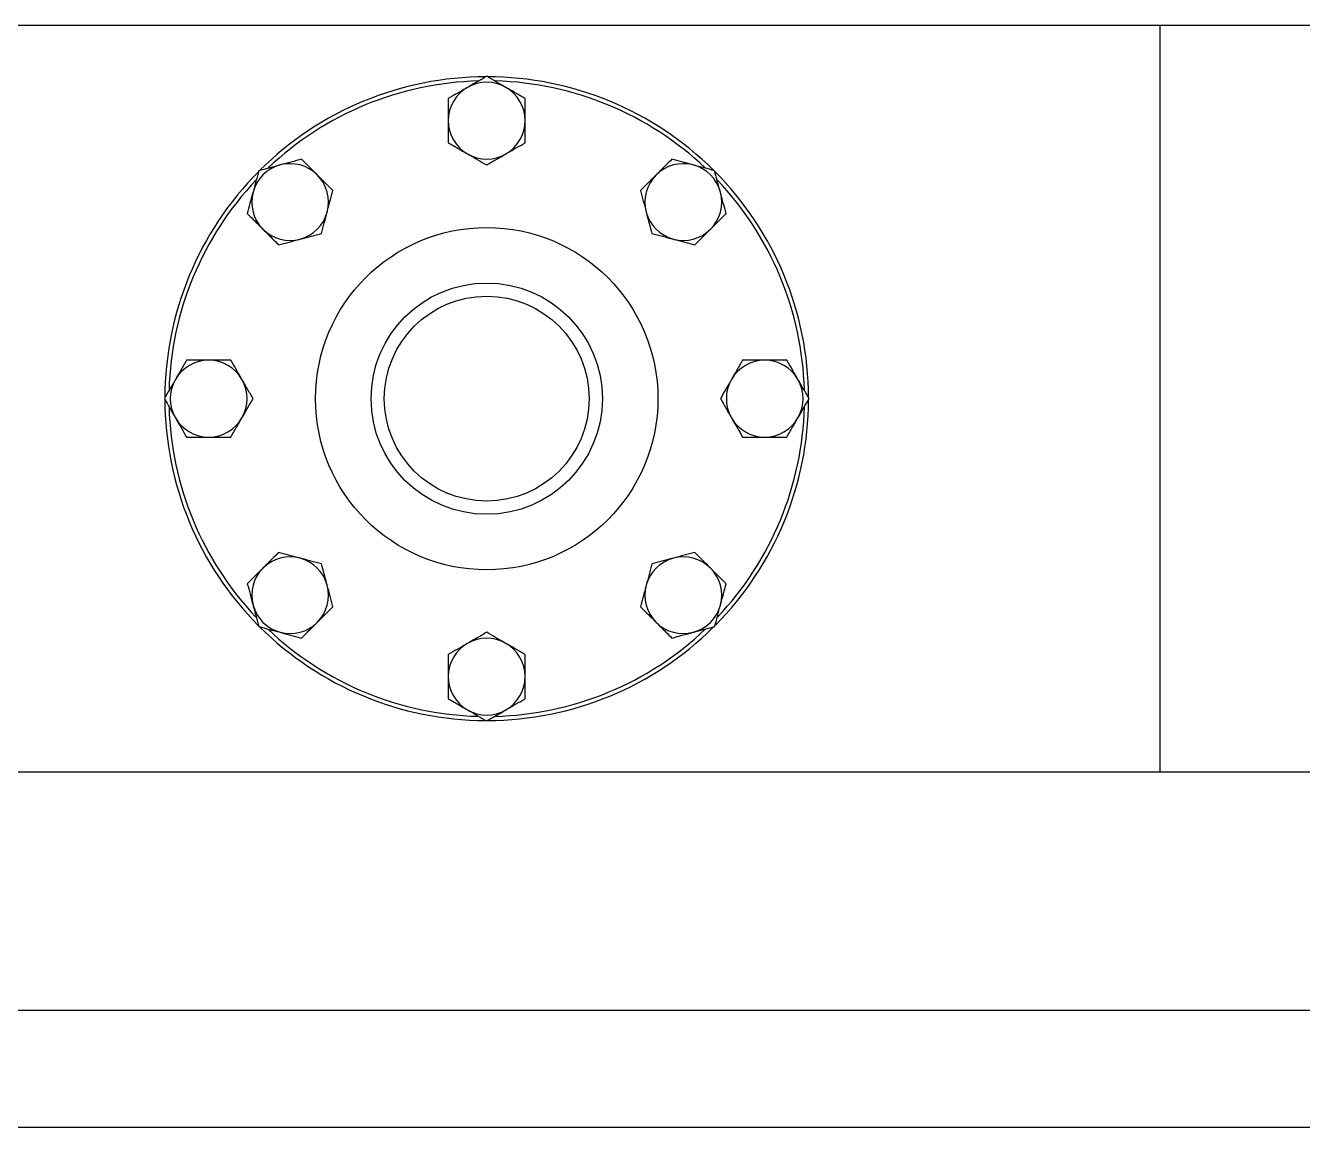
# Model space of a CAD drawing. Header units: inches. Extents: x 0.9 to 37.1, y -8.4 to 11.7.
# Drawn here: x 10.3609 to 10.5882, y 7.2959 to 7.4921 of the extents above; entities that cross this region are included whole.
import ezdxf

# ---------------------------------------------------------------- set-up
doc = ezdxf.new("R2010")
doc.units = ezdxf.units.IN
doc.header["$MEASUREMENT"] = 0

msp = doc.modelspace()

# ---------------------------------------------------------------- linework, layer by layer
at = {"color": 7, "linetype": 'Continuous', "lineweight": 25}
for p, q in [((10.56278302315355, 7.492065021404434), (10.32319968982021, 7.492065021404439)), ((10.64611635648688, 7.492065021404432), (10.56278302315355, 7.492065021404433)), ((10.56278302315355, 7.492065021404434), (10.56278302315354, 7.359252521404435)), ((10.32319968982021, 7.359252521404439), (10.56278302315354, 7.359252521404435)), ((10.56278302315354, 7.359252521404433), (10.86226218982021, 7.35925252140443)), ((11.16743187619382, 7.316775897388684), (10.25761333677993, 7.316775897388684)), ((11.16226218982021, 7.29594256405535), (10.26278302315355, 7.29594256405535))]:
    msp.add_line(p, q, dxfattribs=at)
for radius in [0.03046874999999932, 0.0205818705379999, 0.01822916666666671]:
    msp.add_circle((10.44299135648688, 7.425658771404437), radius, dxfattribs=at)
for centre, radius, start, end in [((10.44299135648688, 7.425658771404437), 0.05729166666666715, 90.18103500083771, 134.8111845715156), ((10.44299135648688, 7.425658771404437), 0.05656167979002642, 91.51164393165965, 133.4232735478623), ((10.44299135648688, 7.475137938071102), 0.00683333333333345, 60.00000000000316, 119.999999999984), ((10.44299135648688, 7.425658771404437), 0.05729166666666691, 45.233665774404, 89.84517037971047), ((10.44299135648688, 7.425658771404437), 0.05656167979002657, 46.57176530421255, 88.42104841063797), ((10.44299135648688, 7.475137938071102), 0.006833333333332562, 119.999999999984, 179.9999999999926), ((10.44299135648688, 7.475137938071102), 0.006833333333334579, 0, 60.00000000000316), ((10.44299135648688, 7.475137938071102), 0.006833333333333065, 179.9999999999926, 240.0000000000021), ((10.44299135648688, 7.475137938071102), 0.006833333333334579, 299.9999999999995, 0), ((10.44299135648688, 7.475137938071102), 0.006833333333333065, 240.0000000000021, 299.9999999999995), ((10.44299135648688, 7.425658771404437), 0.05729166666666743, 135.162380361816, 179.8553289600169), ((10.40800430220942, 7.460645825681896), 0.006833333333333262, 104.9999999999911, 164.9999999999971), ((10.40800430220942, 7.460645825681896), 0.006833333333333262, 45.00000000000271, 104.9999999999911), ((10.47797841076434, 7.460645825681895), 0.006833333333334153, 75.00000000000891, 135.0000000000026), ((10.47797841076434, 7.460645825681895), 0.006833333333333294, 15.00000000000647, 75.00000000000891), ((10.44299135648688, 7.425658771404437), 0.05729166666666744, 0.2581446518447776, 44.78946172729403), ((10.44299135648688, 7.425658771404437), 0.05656167979002713, 136.4871247652006, 178.4677235533286), ((10.40800430220942, 7.460645825681896), 0.006833333333333178, 344.9999999999978, 45.00000000000271), ((10.47797841076434, 7.460645825681895), 0.006833333333334665, 135.0000000000026, 194.9999999999926), ((10.44299135648688, 7.425658771404437), 0.05656167979002668, 1.581641391288962, 43.46725770502655), ((10.40800430220942, 7.460645825681896), 0.006833333333333178, 164.9999999999971, 225.000000000006), ((10.47797841076434, 7.460645825681895), 0.006833333333333839, 315.0000000000061, 15.00000000000647), ((10.40800430220942, 7.460645825681896), 0.006833333333333692, 284.999999999991, 344.9999999999978), ((10.47797841076434, 7.460645825681895), 0.006833333333334665, 194.9999999999926, 254.9999999999943), ((10.40800430220942, 7.460645825681896), 0.006833333333333692, 225.000000000006, 284.999999999991), ((10.47797841076434, 7.460645825681895), 0.006833333333333839, 254.9999999999943, 315.0000000000061), ((10.39351218982021, 7.425658771404438), 0.00683333333333345, 90, 150.0000000000031), ((10.39351218982021, 7.425658771404438), 0.00683333333333345, 29.99999999999688, 90), ((10.49247052315354, 7.425658771404436), 0.006833333333333672, 90, 149.9999999999999), ((10.49247052315354, 7.425658771404436), 0.00683333333333345, 29.99999999999688, 90), ((10.39351218982021, 7.425658771404438), 0.006833333333333894, 150.0000000000031, 210.0000000000041), ((10.39351218982021, 7.425658771404438), 0.006833333333333894, 329.9999999999974, 29.99999999999688), ((10.49247052315354, 7.425658771404436), 0.006833333333333672, 149.9999999999999, 209.9999999999977), ((10.49247052315354, 7.425658771404436), 0.00683333333333345, 330.0000000000039, 29.99999999999688), ((10.44299135648688, 7.425658771404437), 0.05729166666666703, 180.1481076066983, 224.7858984492995), ((10.44299135648688, 7.425658771404437), 0.05729166666666678, 315.257181667228, 359.7535383308729), ((10.44299135648688, 7.425658771404437), 0.05656167979002565, 181.5545083347721, 202.5000000000185), ((10.44299135648688, 7.425658771404437), 0.05656167979002693, 316.5477547677144, 358.536452792394), ((10.39351218982021, 7.425658771404438), 0.006833333333334135, 210.0000000000041, 270.0000000000008), ((10.39351218982021, 7.425658771404438), 0.006833333333334135, 270.0000000000008, 329.9999999999974), ((10.49247052315354, 7.425658771404436), 0.00683333333333345, 209.9999999999977, 270.0000000000008), ((10.49247052315354, 7.425658771404436), 0.00683333333333345, 270.0000000000008, 330.0000000000039), ((10.44299135648688, 7.425658771404437), 0.05656167979002692, 202.5000000000185, 223.4242154081123), ((10.40800430220942, 7.390671717126978), 0.006833333333333262, 75.00000000000891, 134.9999999999947), ((10.47797841076434, 7.390671717126978), 0.006833333333333262, 45.00000000000788, 104.9999999999911), ((10.40800430220942, 7.390671717126978), 0.00683333333333478, 134.9999999999947, 194.9999999999962), ((10.40800430220942, 7.390671717126978), 0.006833333333333262, 14.99999999999932, 75.00000000000891), ((10.47797841076434, 7.390671717126978), 0.006833333333333262, 104.9999999999911, 164.9999999999971), ((10.47797841076434, 7.390671717126978), 0.006833333333333178, 344.9999999999978, 45.00000000000788), ((10.40800430220942, 7.390671717126978), 0.006833333333333064, 314.9999999999956, 14.99999999999932), ((10.47797841076434, 7.390671717126978), 0.006833333333333178, 164.9999999999971, 225.000000000006), ((10.40800430220942, 7.390671717126978), 0.00683333333333478, 194.9999999999962, 254.9999999999953), ((10.47797841076434, 7.390671717126978), 0.006833333333333178, 284.9999999999928, 344.9999999999978), ((10.44299135648688, 7.425658771404437), 0.057291666666667, 225.188301448952, 269.7493601098116), ((10.44299135648688, 7.425658771404437), 0.05656167979002617, 226.5226839794092, 268.4204446887054), ((10.40800430220942, 7.390671717126978), 0.006833333333333722, 254.9999999999953, 314.9999999999956), ((10.44299135648688, 7.425658771404437), 0.0572916666666663, 270.2331846429589, 314.7394185399982), ((10.44299135648688, 7.425658771404437), 0.0565616797900261, 271.4756255452212, 313.4596596863266), ((10.47797841076434, 7.390671717126978), 0.006833333333332834, 225.000000000006, 284.9999999999928), ((10.44299135648688, 7.376179604737771), 0.006833333333334579, 119.9999999999968, 179.9999999999963), ((10.44299135648688, 7.376179604737771), 0.00683333333333345, 60.00000000000316, 119.9999999999968), ((10.44299135648688, 7.376179604737771), 0.00683333333333345, 0, 60.00000000000316), ((10.44299135648688, 7.376179604737771), 0.006833333333334579, 179.9999999999963, 240.0000000000021), ((10.44299135648688, 7.376179604737771), 0.006833333333333065, 299.9999999999995, 0), ((10.44299135648688, 7.376179604737771), 0.006833333333333065, 240.0000000000021, 299.9999999999995)]:
    msp.add_arc(centre, radius, start, end, dxfattribs=at)
for points, knots in [([(10.44299135648688, 7.483028391750027), (10.44243647479972, 7.482708030658577), (10.44131653783621, 7.482061434751222), (10.44015881144924, 7.481393021110051), (10.43957468982021, 7.481055778330296)], [0, 0, 0, 0, 0.4954579634770127, 1, 1, 1, 1]), ([(10.44640802315354, 7.481055778330296), (10.44632701901052, 7.481102546094077), (10.44571371106559, 7.481456639601179), (10.44455736814354, 7.482124254498502), (10.44351653942457, 7.48272517723958), (10.44299135648688, 7.483028391750027)], [0, 0, 0, 0, 0.07010571820324737, 0.5307925293049237, 1, 1, 1, 1]), ([(10.43957468982021, 7.481055778330296), (10.43949368567719, 7.481009010566517), (10.43888037773226, 7.480654917059414), (10.4377240348102, 7.47998730216209), (10.43668320609123, 7.479386379421014), (10.43615802315355, 7.479083164910565)], [0, 0, 0, 0, 0.07010571820324539, 0.5307925293049222, 0.9999999999999999, 0.9999999999999999, 0.9999999999999999, 0.9999999999999999]), ([(10.44982468982021, 7.479083164910564), (10.44926980813305, 7.479403526002017), (10.44814987116955, 7.480050121909372), (10.44699214478257, 7.48071853555054), (10.44640802315354, 7.481055778330296)], [0, 0, 0, 0, 0.4954579634770077, 1, 1, 1, 1]), ([(10.43615802315355, 7.479083164910565), (10.43615802315355, 7.478591929734128), (10.43615802315355, 7.477604816438311), (10.43615802315355, 7.476278630791731), (10.43615802315355, 7.47545188841203), (10.43615802315355, 7.475137938071104)], [0, 0, 0, 0, 0.3805934879738666, 0.7647841813874843, 1, 1, 1, 1]), ([(10.44982468982021, 7.475137938071102), (10.44982468982021, 7.475451888406669), (10.44982468982021, 7.476273374295608), (10.44982468982021, 7.477599616803877), (10.44982468982021, 7.478586806886472), (10.44982468982021, 7.479083164910564)], [0, 0, 0, 0, 0.2352153999993349, 0.6154671935981764, 1, 1, 1, 1]), ([(10.43615802315355, 7.475137938071104), (10.43615802315355, 7.4746179611962), (10.43615802315355, 7.473570233006186), (10.43615802315355, 7.47225549113751), (10.43615802315355, 7.471469760502653), (10.43615802315355, 7.47119271123164)], [0, 0, 0, 0, 0.3894480145147177, 0.7847188654868438, 1, 1, 1, 1]), ([(10.44982468982021, 7.47119271123164), (10.44982468982021, 7.471469761521867), (10.44982468982021, 7.472248439009695), (10.44982468982021, 7.473562892642374), (10.44982468982021, 7.474610635094534), (10.44982468982021, 7.475137938071102)], [0, 0, 0, 0, 0.2152816572951841, 0.6050705810156048, 1, 1, 1, 1]), ([(10.43615802315355, 7.47119271123164), (10.43671290484071, 7.470872350140189), (10.43783284180421, 7.470225754232834), (10.43899056819119, 7.469557340591664), (10.43957468982021, 7.469220097811909)], [0, 0, 0, 0, 0.4954579634770063, 1, 1, 1, 1]), ([(10.44640802315354, 7.469220097811909), (10.44648902729657, 7.469266865575689), (10.4471023352415, 7.469620959082793), (10.44825867816356, 7.470288573980115), (10.44929950688252, 7.470889496721192), (10.44982468982021, 7.47119271123164)], [0, 0, 0, 0, 0.07010571820324639, 0.5307925293049236, 1, 1, 1, 1]), ([(10.41004650189602, 7.468267418671507), (10.40942761179208, 7.468101587567952), (10.40817848441991, 7.467766884897335), (10.40688720842261, 7.467420888536653), (10.40623570540122, 7.467246318828205)], [0, 0, 0, 0, 0.4954579634770039, 1, 1, 1, 1]), ([(10.41283619854753, 7.465477722020004), (10.41261420213629, 7.465699718431239), (10.41203332389358, 7.466280596673957), (10.41109552882248, 7.467218391745051), (10.41039748002076, 7.467916440546775), (10.41004650189602, 7.468267418671507)], [0, 0, 0, 0, 0.2352153999993359, 0.6154671935981759, 1, 1, 1, 1]), ([(10.43957468982021, 7.469220097811909), (10.43965569396324, 7.469173330048129), (10.44026900190817, 7.468819236541027), (10.44142534483022, 7.468151621643702), (10.44246617354919, 7.467550698902627), (10.44299135648688, 7.467247484392178)], [0, 0, 0, 0, 0.07010571820324883, 0.5307925293049232, 1, 1, 1, 1]), ([(10.44299135648688, 7.467247484392178), (10.44354623817404, 7.467567845483629), (10.44466617513755, 7.468214441390984), (10.44582390152453, 7.468882855032154), (10.44640802315354, 7.469220097811909)], [0, 0, 0, 0, 0.4954579634770121, 1, 1, 1, 1]), ([(10.47593621107773, 7.468267418671506), (10.47558885535332, 7.467920062947091), (10.47489086084804, 7.467222068441819), (10.47395310598424, 7.466284313578011), (10.47336851084125, 7.465699718435029), (10.47314651442623, 7.465477722020003)], [0, 0, 0, 0, 0.3805934879738685, 0.7647841813874784, 1, 1, 1, 1]), ([(10.47974700757254, 7.467246318828204), (10.47965665919079, 7.46727052760413), (10.47897260306393, 7.467453819890901), (10.47768287012125, 7.467799402791343), (10.47652197653083, 7.468110463291396), (10.47593621107773, 7.468267418671506)], [0, 0, 0, 0, 0.07010571820325417, 0.5307925293049163, 1, 1, 1, 1]), ([(10.40242490890641, 7.466225218984903), (10.40225907780286, 7.465606328880961), (10.40192437513224, 7.464357201508786), (10.40157837877156, 7.463065925511486), (10.40140380906311, 7.462414422490097)], [0, 0, 0, 0, 0.4954579634770068, 1, 1, 1, 1]), ([(10.40623570540122, 7.467246318828205), (10.40614535701947, 7.467222110052279), (10.40546130089261, 7.467038817765507), (10.40417156794993, 7.466693234865065), (10.40301067435951, 7.466382174365013), (10.40242490890641, 7.466225218984903)], [0, 0, 0, 0, 0.07010571820325374, 0.5307925293049227, 1, 1, 1, 1]), ([(10.48355780406734, 7.466225218984901), (10.4829389139634, 7.466391050088456), (10.48168978659123, 7.466725752759073), (10.48039851059393, 7.467071749119755), (10.47974700757254, 7.467246318828204)], [0, 0, 0, 0, 0.4954579634770132, 1, 1, 1, 1]), ([(10.48457890391065, 7.462414422490096), (10.48455469513472, 7.462504770871841), (10.48437140284795, 7.463188826998705), (10.48402581994751, 7.464478559941385), (10.48371475944746, 7.465639453531805), (10.48355780406734, 7.466225218984901)], [0, 0, 0, 0, 0.07010571820324747, 0.5307925293049199, 1, 1, 1, 1]), ([(10.41562589519903, 7.462688025368501), (10.41542999106008, 7.46288392950745), (10.41487938292808, 7.463434537639451), (10.41394992385086, 7.464363996716672), (10.413209058058, 7.465104862509532), (10.41283619854753, 7.465477722020004)], [0, 0, 0, 0, 0.2152816572951889, 0.6050705810156057, 1, 1, 1, 1]), ([(10.47314651442623, 7.465477722020003), (10.47277883525193, 7.4651100428457), (10.47203797954393, 7.4643691871377), (10.47110831665307, 7.46343952424685), (10.47055272119298, 7.462883928786756), (10.47035681777473, 7.4626880253685)], [0, 0, 0, 0, 0.3894480145147127, 0.7847188654868421, 1, 1, 1, 1]), ([(10.40140380906311, 7.462414422490097), (10.40137960028719, 7.462324074108352), (10.40119630800042, 7.461640017981487), (10.40085072509997, 7.460350285038809), (10.40053966459992, 7.459189391448387), (10.40038270921981, 7.458603625995291)], [0, 0, 0, 0, 0.07010571820324481, 0.5307925293049166, 1, 1, 1, 1]), ([(10.41460479535573, 7.458877228873695), (10.41462900413165, 7.458967577255441), (10.41481229641843, 7.459651633382305), (10.41515787931887, 7.460941366324985), (10.41546893981892, 7.462102259915405), (10.41562589519903, 7.462688025368501)], [0, 0, 0, 0, 0.07010571820324502, 0.5307925293049187, 1, 1, 1, 1]), ([(10.47035681777473, 7.4626880253685), (10.47052264887828, 7.462069135264559), (10.4708573515489, 7.460820007892384), (10.47120334790958, 7.459528731895086), (10.47137791761803, 7.458877228873694)], [0, 0, 0, 0, 0.495457963477005, 1, 1, 1, 1]), ([(10.48560000375395, 7.45860362599529), (10.48543417265039, 7.459222516099231), (10.48509946997978, 7.460471643471406), (10.4847534736191, 7.461762919468706), (10.48457890391065, 7.462414422490096)], [0, 0, 0, 0, 0.4954579634770075, 1, 1, 1, 1]), ([(10.41358369551243, 7.45506643237889), (10.41374952661598, 7.455685322482831), (10.4140842292866, 7.456934449855006), (10.41443022564728, 7.458225725852305), (10.41460479535573, 7.458877228873695)], [0, 0, 0, 0, 0.4954579634770078, 1, 1, 1, 1]), ([(10.47137791761803, 7.458877228873694), (10.47140212639396, 7.458786880491949), (10.47158541868073, 7.458102824365085), (10.47193100158117, 7.456813091422406), (10.47224206208122, 7.455652197831984), (10.47239901746133, 7.45506643237889)], [0, 0, 0, 0, 0.07010571820324496, 0.530792529304918, 1, 1, 1, 1]), ([(10.40038270921981, 7.458603625995291), (10.40073006494423, 7.458256270270875), (10.4014280594495, 7.457558275765603), (10.40236581431331, 7.456620520901795), (10.40295040945629, 7.456035925758814), (10.40317240587131, 7.455813929343789)], [0, 0, 0, 0, 0.3805934879738669, 0.7647841813874834, 1, 1, 1, 1]), ([(10.48281030710245, 7.455813929343787), (10.48303230351368, 7.456035925755023), (10.4836131817564, 7.45661680399774), (10.48455097682749, 7.457554599068835), (10.48524902562922, 7.458252647870558), (10.48560000375395, 7.45860362599529)], [0, 0, 0, 0, 0.2352153999993344, 0.61546719359818, 1, 1, 1, 1]), ([(10.40317240587131, 7.455813929343789), (10.40354008504561, 7.455446250169485), (10.40428094075362, 7.454705394461485), (10.40521060364447, 7.453775731570634), (10.40576619910456, 7.453220136110541), (10.40596210252282, 7.453024232692284)], [0, 0, 0, 0, 0.3894480145147197, 0.784718865486848, 1, 1, 1, 1]), ([(10.40977289901762, 7.454045332535587), (10.40986324739937, 7.454069541311513), (10.41054730352623, 7.454252833598284), (10.41183703646891, 7.454598416498728), (10.41299793005933, 7.454909476998779), (10.41358369551243, 7.45506643237889)], [0, 0, 0, 0, 0.070105718203253, 0.5307925293049213, 1, 1, 1, 1]), ([(10.47239901746133, 7.45506643237889), (10.47301790756527, 7.454900601275334), (10.47426703493745, 7.454565898604717), (10.47555831093475, 7.454219902244034), (10.47620981395614, 7.454045332535586)], [0, 0, 0, 0, 0.4954579634770138, 0.9999999999999999, 0.9999999999999999, 0.9999999999999999, 0.9999999999999999]), ([(10.48002061045094, 7.453024232692284), (10.48021651458989, 7.453220136831233), (10.48076712272189, 7.453770744963234), (10.48169658179911, 7.454700204040456), (10.48243744759197, 7.455441069833315), (10.48281030710245, 7.455813929343787)], [0, 0, 0, 0, 0.215281657295186, 0.6050705810156047, 1, 1, 1, 1]), ([(10.40596210252282, 7.453024232692284), (10.40658099262676, 7.45319006379584), (10.40783011999893, 7.453524766466458), (10.40912139599623, 7.453870762827139), (10.40977289901762, 7.454045332535587)], [0, 0, 0, 0, 0.4954579634770015, 1, 1, 1, 1]), ([(10.47620981395614, 7.454045332535586), (10.47630016233788, 7.45402112375966), (10.47698421846475, 7.453837831472891), (10.47827395140743, 7.453492248572447), (10.47943484499785, 7.453181188072395), (10.48002061045094, 7.453024232692284)], [0, 0, 0, 0, 0.07010571820325451, 0.5307925293049175, 1, 1, 1, 1]), ([(10.38956696298075, 7.43249210473777), (10.3892466018893, 7.43193722305061), (10.38860000598194, 7.430817286087104), (10.38793159234078, 7.429659559700126), (10.38759434956102, 7.429075438071104)], [0, 0, 0, 0, 0.4954579634770069, 1, 1, 1, 1]), ([(10.39351218982021, 7.43249210473777), (10.39319823948465, 7.43249210473777), (10.39237675359571, 7.43249210473777), (10.39105051108744, 7.43249210473777), (10.39006332100484, 7.43249210473777), (10.38956696298075, 7.43249210473777)], [0, 0, 0, 0, 0.2352153999993366, 0.6154671935981841, 1, 1, 1, 1]), ([(10.39745741665967, 7.43249210473777), (10.39718036636945, 7.43249210473777), (10.39640168888162, 7.43249210473777), (10.39508723524894, 7.43249210473777), (10.39403949279678, 7.43249210473777), (10.39351218982021, 7.43249210473777)], [0, 0, 0, 0, 0.2152816572951858, 0.6050705810156085, 1, 1, 1, 1]), ([(10.39943003007941, 7.429075438071104), (10.39938326231563, 7.429156442214127), (10.39902916880852, 7.42976975015906), (10.3983615539112, 7.430926093081113), (10.39776063117012, 7.431966921800083), (10.39745741665967, 7.43249210473777)], [0, 0, 0, 0, 0.07010571820324693, 0.5307925293049184, 1, 1, 1, 1]), ([(10.48852529631408, 7.432492104737769), (10.48820493522263, 7.431937223050609), (10.48755833931527, 7.430817286087102), (10.48688992567411, 7.429659559700125), (10.48655268289435, 7.429075438071103)], [0, 0, 0, 0, 0.4954579634770076, 1, 1, 1, 1]), ([(10.49247052315354, 7.432492104737769), (10.49195054627864, 7.432492104737769), (10.49090281808863, 7.432492104737769), (10.48958807621995, 7.432492104737769), (10.48880234558509, 7.432492104737769), (10.48852529631408, 7.432492104737769)], [0, 0, 0, 0, 0.3894480145147122, 0.7847188654868452, 1, 1, 1, 1]), ([(10.49641574999301, 7.432492104737769), (10.49592451481657, 7.432492104737769), (10.49493740152075, 7.432492104737769), (10.49361121587418, 7.432492104737769), (10.49278447349447, 7.432492104737769), (10.49247052315354, 7.432492104737769)], [0, 0, 0, 0, 0.3805934879738667, 0.7647841813874927, 1, 1, 1, 1]), ([(10.49838836341274, 7.429075438071102), (10.49834159564896, 7.429156442214126), (10.49798750214185, 7.429769750159059), (10.49731988724453, 7.430926093081112), (10.49671896450345, 7.431966921800081), (10.49641574999301, 7.432492104737769)], [0, 0, 0, 0, 0.07010571820324735, 0.5307925293049148, 1, 1, 1, 1]), ([(10.38759434956102, 7.429075438071104), (10.38754758179724, 7.42899443392808), (10.38719348829014, 7.428381125983149), (10.38652587339281, 7.427224783061095), (10.38592495065174, 7.426183954342126), (10.38562173614129, 7.425658771404438)], [0, 0, 0, 0, 0.07010571820324883, 0.5307925293049197, 1, 1, 1, 1]), ([(10.40140264349914, 7.425658771404438), (10.40108228240769, 7.426213653091599), (10.40043568650033, 7.427333590055104), (10.39976727285916, 7.428491316442082), (10.39943003007941, 7.429075438071104)], [0, 0, 0, 0, 0.4954579634770089, 1, 1, 1, 1]), ([(10.48655268289435, 7.429075438071103), (10.48650591513057, 7.42899443392808), (10.48615182162347, 7.428381125983147), (10.48548420672615, 7.427224783061094), (10.48488328398507, 7.426183954342125), (10.48458006947462, 7.425658771404437)], [0, 0, 0, 0, 0.0701057182032473, 0.530792529304923, 1, 1, 1, 1]), ([(10.50036097683247, 7.425658771404436), (10.50004061574102, 7.426213653091597), (10.49939401983366, 7.427333590055103), (10.49872560619249, 7.428491316442081), (10.49838836341274, 7.429075438071102)], [0, 0, 0, 0, 0.4954579634770053, 1, 1, 1, 1]), ([(10.38562173614129, 7.425658771404438), (10.38594209723274, 7.425103889717276), (10.38658869314009, 7.423983952753771), (10.38725710678126, 7.422826226366793), (10.38759434956102, 7.422242104737771)], [0, 0, 0, 0, 0.495457963477011, 1, 1, 1, 1]), ([(10.39943003007941, 7.422242104737771), (10.39947679784319, 7.422323108880793), (10.39983089135029, 7.422936416825726), (10.40049850624761, 7.42409275974778), (10.40109942898869, 7.425133588466748), (10.40140264349914, 7.425658771404438)], [0, 0, 0, 0, 0.07010571820324762, 0.5307925293049205, 1, 1, 1, 1]), ([(10.48458006947462, 7.425658771404437), (10.48490043056607, 7.425103889717276), (10.48554702647343, 7.423983952753769), (10.4862154401146, 7.422826226366792), (10.48655268289435, 7.422242104737769)], [0, 0, 0, 0, 0.4954579634770033, 1, 1, 1, 1]), ([(10.49838836341274, 7.422242104737769), (10.49843513117652, 7.422323108880793), (10.49878922468362, 7.422936416825726), (10.49945683958095, 7.424092759747778), (10.50005776232202, 7.425133588466747), (10.50036097683247, 7.425658771404436)], [0, 0, 0, 0, 0.07010571820324836, 0.5307925293049223, 1, 1, 1, 1]), ([(10.38759434956102, 7.422242104737771), (10.3876411173248, 7.422161100594749), (10.3879952108319, 7.421547792649815), (10.38866282572922, 7.420391449727761), (10.3892637484703, 7.419350621008793), (10.38956696298075, 7.418825438071104)], [0, 0, 0, 0, 0.07010571820324693, 0.5307925293049173, 1, 1, 1, 1]), ([(10.39745741665967, 7.418825438071104), (10.39777777775113, 7.419380319758266), (10.39842437365848, 7.420500256721771), (10.39909278729965, 7.421657983108749), (10.39943003007941, 7.422242104737771)], [0, 0, 0, 0, 0.4954579634770048, 1, 1, 1, 1]), ([(10.48655268289435, 7.422242104737769), (10.48659945065813, 7.422161100594747), (10.48695354416523, 7.421547792649815), (10.48762115906256, 7.42039144972776), (10.48822208180363, 7.419350621008793), (10.48852529631408, 7.418825438071103)], [0, 0, 0, 0, 0.07010571820324735, 0.5307925293049216, 1, 1, 1, 1]), ([(10.49641574999301, 7.418825438071103), (10.49673611108446, 7.419380319758264), (10.49738270699181, 7.42050025672177), (10.49805112063298, 7.421657983108748), (10.49838836341274, 7.422242104737769)], [0, 0, 0, 0, 0.4954579634770069, 1, 1, 1, 1]), ([(10.38956696298075, 7.418825438071104), (10.39005819815719, 7.418825438071104), (10.39104531145301, 7.418825438071104), (10.39237149709959, 7.418825438071104), (10.39319823947928, 7.418825438071104), (10.39351218982021, 7.418825438071104)], [0, 0, 0, 0, 0.3805934879738666, 0.7647841813874815, 1, 1, 1, 1]), ([(10.39351218982021, 7.418825438071104), (10.39403216669511, 7.418825438071104), (10.39507989488513, 7.418825438071104), (10.39639463675381, 7.418825438071104), (10.39718036738866, 7.418825438071104), (10.39745741665967, 7.418825438071104)], [0, 0, 0, 0, 0.3894480145147166, 0.7847188654868429, 1, 1, 1, 1]), ([(10.48852529631408, 7.418825438071103), (10.48880234660431, 7.418825438071103), (10.48958102409214, 7.418825438071103), (10.49089547772481, 7.418825438071103), (10.49194322017697, 7.418825438071103), (10.49247052315354, 7.418825438071103)], [0, 0, 0, 0, 0.2152816572951858, 0.6050705810156085, 1, 1, 1, 1]), ([(10.49247052315354, 7.418825438071103), (10.49278447348911, 7.418825438071103), (10.49360595937805, 7.418825438071103), (10.49493220188632, 7.418825438071103), (10.49591939196891, 7.418825438071103), (10.49641574999301, 7.418825438071103)], [0, 0, 0, 0, 0.2352153999993366, 0.6154671935981841, 1, 1, 1, 1]), ([(10.40596210252282, 7.398293310116589), (10.40576619838387, 7.398097405977641), (10.40521559025186, 7.39754679784564), (10.40428613117464, 7.396617338768419), (10.40354526538178, 7.395876472975559), (10.40317240587131, 7.395503613465086)], [0, 0, 0, 0, 0.2152816572951881, 0.6050705810156097, 1, 1, 1, 1]), ([(10.40977289901762, 7.397272210273288), (10.40968255063588, 7.397296419049213), (10.40899849450901, 7.397479711335984), (10.40770876156633, 7.397825294236426), (10.40654786797591, 7.398136354736478), (10.40596210252282, 7.398293310116589)], [0, 0, 0, 0, 0.07010571820324325, 0.5307925293049178, 0.9999999999999999, 0.9999999999999999, 0.9999999999999999, 0.9999999999999999]), ([(10.48002061045094, 7.398293310116589), (10.479401720347, 7.398127479013034), (10.47815259297482, 7.397792776342417), (10.47686131697753, 7.397446779981735), (10.47620981395614, 7.397272210273286)], [0, 0, 0, 0, 0.4954579634770069, 0.9999999999999999, 0.9999999999999999, 0.9999999999999999, 0.9999999999999999]), ([(10.48281030710244, 7.395503613465086), (10.48244262792814, 7.39587129263939), (10.48170177222014, 7.396612148347389), (10.48077210932929, 7.39754181123824), (10.4802165138692, 7.398097406698333), (10.48002061045094, 7.398293310116589)], [0, 0, 0, 0, 0.3894480145147189, 0.7847188654868474, 1, 1, 1, 1]), ([(10.40317240587131, 7.395503613465086), (10.40295040946008, 7.395281617053852), (10.40236953121736, 7.394700738811133), (10.40143173614626, 7.39376294374004), (10.40073368734454, 7.393064894938316), (10.40038270921981, 7.392713916813584)], [0, 0, 0, 0, 0.2352153999993319, 0.6154671935981755, 1, 1, 1, 1]), ([(10.41358369551243, 7.396251110429985), (10.41296480540849, 7.396416941533539), (10.41171567803631, 7.396751644204157), (10.41042440203901, 7.397097640564839), (10.40977289901762, 7.397272210273288)], [0, 0, 0, 0, 0.495457963477014, 1, 1, 1, 1]), ([(10.41460479535573, 7.392440313935179), (10.4145805865798, 7.392530662316924), (10.41439729429303, 7.393214718443788), (10.41405171139259, 7.394504451386468), (10.41374065089254, 7.395665344976889), (10.41358369551243, 7.396251110429985)], [0, 0, 0, 0, 0.0701057182032478, 0.5307925293049203, 1, 1, 1, 1]), ([(10.47239901746133, 7.396251110429985), (10.47223318635778, 7.395632220326043), (10.47189848368716, 7.394383092953868), (10.47155248732648, 7.393091816956569), (10.47137791761803, 7.392440313935179)], [0, 0, 0, 0, 0.4954579634770069, 1, 1, 1, 1]), ([(10.47620981395614, 7.397272210273286), (10.47611946557439, 7.39724800149736), (10.47543540944753, 7.397064709210589), (10.47414567650485, 7.396719126310147), (10.47298478291443, 7.396408065810094), (10.47239901746133, 7.396251110429985)], [0, 0, 0, 0, 0.07010571820324286, 0.5307925293049159, 1, 1, 1, 1]), ([(10.48560000375395, 7.392713916813582), (10.48525264802953, 7.393061272537999), (10.48455465352426, 7.39375926704327), (10.48361689866045, 7.394697021907079), (10.48303230351747, 7.395281617050061), (10.48281030710244, 7.395503613465086)], [0, 0, 0, 0, 0.3805934879738698, 0.7647841813874892, 1, 1, 1, 1]), ([(10.40038270921981, 7.392713916813584), (10.40054854032336, 7.392095026709642), (10.40088324299398, 7.390845899337467), (10.40122923935466, 7.389554623340168), (10.40140380906311, 7.388903120318778)], [0, 0, 0, 0, 0.4954579634770074, 0.9999999999999999, 0.9999999999999999, 0.9999999999999999, 0.9999999999999999]), ([(10.41562589519903, 7.388629517440373), (10.41546006409548, 7.389248407544315), (10.41512536142486, 7.39049753491649), (10.41477936506418, 7.391788810913789), (10.41460479535573, 7.392440313935179)], [0, 0, 0, 0, 0.4954579634770057, 1, 1, 1, 1]), ([(10.47137791761803, 7.392440313935179), (10.4713537088421, 7.392349965553433), (10.47117041655533, 7.391665909426569), (10.47082483365489, 7.39037617648389), (10.47051377315483, 7.389215282893469), (10.47035681777473, 7.388629517440373)], [0, 0, 0, 0, 0.07010571820324511, 0.530792529304918, 1, 1, 1, 1]), ([(10.48457890391064, 7.388903120318776), (10.48460311268657, 7.388993468700522), (10.48478640497334, 7.389677524827387), (10.48513198787379, 7.390967257770066), (10.48544304837384, 7.392128151360487), (10.48560000375395, 7.392713916813582)], [0, 0, 0, 0, 0.0701057182032449, 0.5307925293049174, 1, 1, 1, 1]), ([(10.40140380906311, 7.388903120318778), (10.40142801783904, 7.388812771937033), (10.40161131012581, 7.388128715810169), (10.40195689302625, 7.38683898286749), (10.4022679535263, 7.385678089277068), (10.40242490890641, 7.385092323823972)], [0, 0, 0, 0, 0.07010571820324894, 0.530792529304922, 1, 1, 1, 1]), ([(10.41283619854753, 7.38583982078887), (10.41320387772183, 7.386207499963174), (10.41394473342983, 7.386948355671174), (10.41487439632068, 7.387878018562025), (10.41542999178078, 7.388433614022118), (10.41562589519903, 7.388629517440373)], [0, 0, 0, 0, 0.3894480145147205, 0.7847188654868427, 1, 1, 1, 1]), ([(10.47035681777473, 7.388629517440373), (10.47055272191368, 7.388433613301423), (10.47110333004568, 7.387883005169423), (10.4720327891229, 7.386953546092201), (10.47277365491576, 7.386212680299342), (10.47314651442623, 7.38583982078887)], [0, 0, 0, 0, 0.2152816572951834, 0.6050705810156113, 1, 1, 1, 1]), ([(10.48355780406734, 7.385092323823971), (10.4837236351709, 7.385711213927912), (10.48405833784152, 7.386960341300087), (10.4844043342022, 7.388251617297387), (10.48457890391064, 7.388903120318776)], [0, 0, 0, 0, 0.4954579634770062, 1, 1, 1, 1]), ([(10.40242490890641, 7.385092323823972), (10.40304379901036, 7.384926492720417), (10.40429292638253, 7.3845917900498), (10.40558420237983, 7.384245793689118), (10.40623570540122, 7.384071223980669)], [0, 0, 0, 0, 0.495457963477013, 1, 1, 1, 1]), ([(10.40623570540122, 7.384071223980669), (10.40632605378296, 7.384047015204744), (10.40701010990983, 7.383863722917972), (10.40829984285251, 7.38351814001753), (10.40946073644293, 7.383207079517478), (10.41004650189602, 7.383050124137368)], [0, 0, 0, 0, 0.07010571820324293, 0.5307925293049163, 1, 1, 1, 1]), ([(10.41004650189602, 7.383050124137368), (10.41039385762044, 7.383397479861784), (10.41109185212571, 7.384095474367055), (10.41202960698952, 7.385033229230864), (10.4126142021325, 7.385617824373845), (10.41283619854753, 7.38583982078887)], [0, 0, 0, 0, 0.3805934879738639, 0.7647841813874853, 1, 1, 1, 1]), ([(10.44299135648688, 7.384070058416697), (10.44243647479972, 7.383749697325245), (10.44131653783621, 7.383103101417889), (10.44015881144923, 7.382434687776721), (10.43957468982021, 7.382097444996965)], [0, 0, 0, 0, 0.4954579634770075, 1, 1, 1, 1]), ([(10.44640802315354, 7.382097444996965), (10.44632701901052, 7.382144212760744), (10.44571371106559, 7.382498306267848), (10.44455736814353, 7.383165921165171), (10.44351653942457, 7.383766843906248), (10.44299135648688, 7.384070058416697)], [0, 0, 0, 0, 0.07010571820324867, 0.5307925293049234, 0.9999999999999999, 0.9999999999999999, 0.9999999999999999, 0.9999999999999999]), ([(10.47314651442623, 7.38583982078887), (10.47336851083746, 7.385617824377634), (10.47394938908018, 7.385036946134917), (10.47488718415128, 7.384099151063822), (10.475585232953, 7.383401102262098), (10.47593621107773, 7.383050124137366)], [0, 0, 0, 0, 0.2352153999993361, 0.6154671935981769, 1, 1, 1, 1]), ([(10.47593621107773, 7.383050124137366), (10.47655510118167, 7.383215955240921), (10.47780422855385, 7.383550657911539), (10.47909550455115, 7.38389665427222), (10.47974700757254, 7.384071223980669)], [0, 0, 0, 0, 0.4954579634770148, 0.9999999999999999, 0.9999999999999999, 0.9999999999999999, 0.9999999999999999]), ([(10.47974700757254, 7.384071223980669), (10.47983735595428, 7.384095432756595), (10.48052141208115, 7.384278725043366), (10.48181114502383, 7.384624307943809), (10.48297203861425, 7.384935368443861), (10.48355780406734, 7.385092323823971)], [0, 0, 0, 0, 0.07010571820325383, 0.5307925293049229, 1, 1, 1, 1]), ([(10.43957468982021, 7.382097444996965), (10.43949368567719, 7.382050677233185), (10.43888037773226, 7.381696583726082), (10.4377240348102, 7.38102896882876), (10.43668320609123, 7.380428046087682), (10.43615802315354, 7.380124831577234)], [0, 0, 0, 0, 0.07010571820323673, 0.5307925293049137, 1, 1, 1, 1]), ([(10.44982468982021, 7.380124831577233), (10.44926980813305, 7.380445192668684), (10.44814987116954, 7.38109178857604), (10.44699214478257, 7.381760202217209), (10.44640802315354, 7.382097444996965)], [0, 0, 0, 0, 0.4954579634770014, 1, 1, 1, 1]), ([(10.43615802315354, 7.380124831577234), (10.43615802315354, 7.379847781287006), (10.43615802315354, 7.379069103799178), (10.43615802315354, 7.377754650166501), (10.43615802315354, 7.376706907714341), (10.43615802315354, 7.376179604737771)], [0, 0, 0, 0, 0.2152816572951844, 0.6050705810156057, 1, 1, 1, 1]), ([(10.44982468982021, 7.376179604737771), (10.44982468982021, 7.376699581612673), (10.44982468982021, 7.377747309802688), (10.44982468982021, 7.379062051671364), (10.44982468982021, 7.379847782306221), (10.44982468982021, 7.380124831577233)], [0, 0, 0, 0, 0.3894480145147177, 0.7847188654868451, 1, 1, 1, 1]), ([(10.43615802315354, 7.376179604737771), (10.43615802315354, 7.375865654402205), (10.43615802315354, 7.375044168513266), (10.43615802315354, 7.373717926004998), (10.43615802315354, 7.372730735922401), (10.43615802315354, 7.372234377898309)], [0, 0, 0, 0, 0.2352153999993366, 0.6154671935981786, 1, 1, 1, 1]), ([(10.44982468982021, 7.372234377898309), (10.44982468982021, 7.372725613074746), (10.44982468982021, 7.373712726370563), (10.44982468982021, 7.375038912017142), (10.44982468982021, 7.375865654396843), (10.44982468982021, 7.376179604737771)], [0, 0, 0, 0, 0.3805934879738672, 0.7647841813874854, 1, 1, 1, 1]), ([(10.43615802315354, 7.372234377898309), (10.43671290484071, 7.371914016806858), (10.43783284180421, 7.371267420899502), (10.43899056819119, 7.370599007258333), (10.43957468982021, 7.370261764478578)], [0, 0, 0, 0, 0.4954579634770028, 1, 1, 1, 1]), ([(10.43957468982021, 7.370261764478578), (10.43965569396323, 7.370214996714799), (10.44026900190817, 7.369860903207694), (10.44142534483022, 7.369193288310371), (10.44246617354919, 7.368592365569295), (10.44299135648688, 7.368289151058846)], [0, 0, 0, 0, 0.0701057182032486, 0.5307925293049237, 1, 1, 1, 1]), ([(10.44299135648688, 7.368289151058846), (10.44354623817404, 7.368609512150297), (10.44466617513755, 7.369256108057653), (10.44582390152452, 7.369924521698822), (10.44640802315354, 7.370261764478578)], [0, 0, 0, 0, 0.4954579634770078, 0.9999999999999999, 0.9999999999999999, 0.9999999999999999, 0.9999999999999999]), ([(10.44640802315354, 7.370261764478578), (10.44648902729657, 7.370308532242357), (10.4471023352415, 7.370662625749461), (10.44825867816355, 7.371330240646784), (10.44929950688252, 7.37193116338786), (10.44982468982021, 7.372234377898309)], [0, 0, 0, 0, 0.07010571820323708, 0.5307925293049118, 1, 1, 1, 1])]:
    msp.add_open_spline(points, degree=3, knots=knots, dxfattribs=at)

doc.saveas('drawing.dxf')
